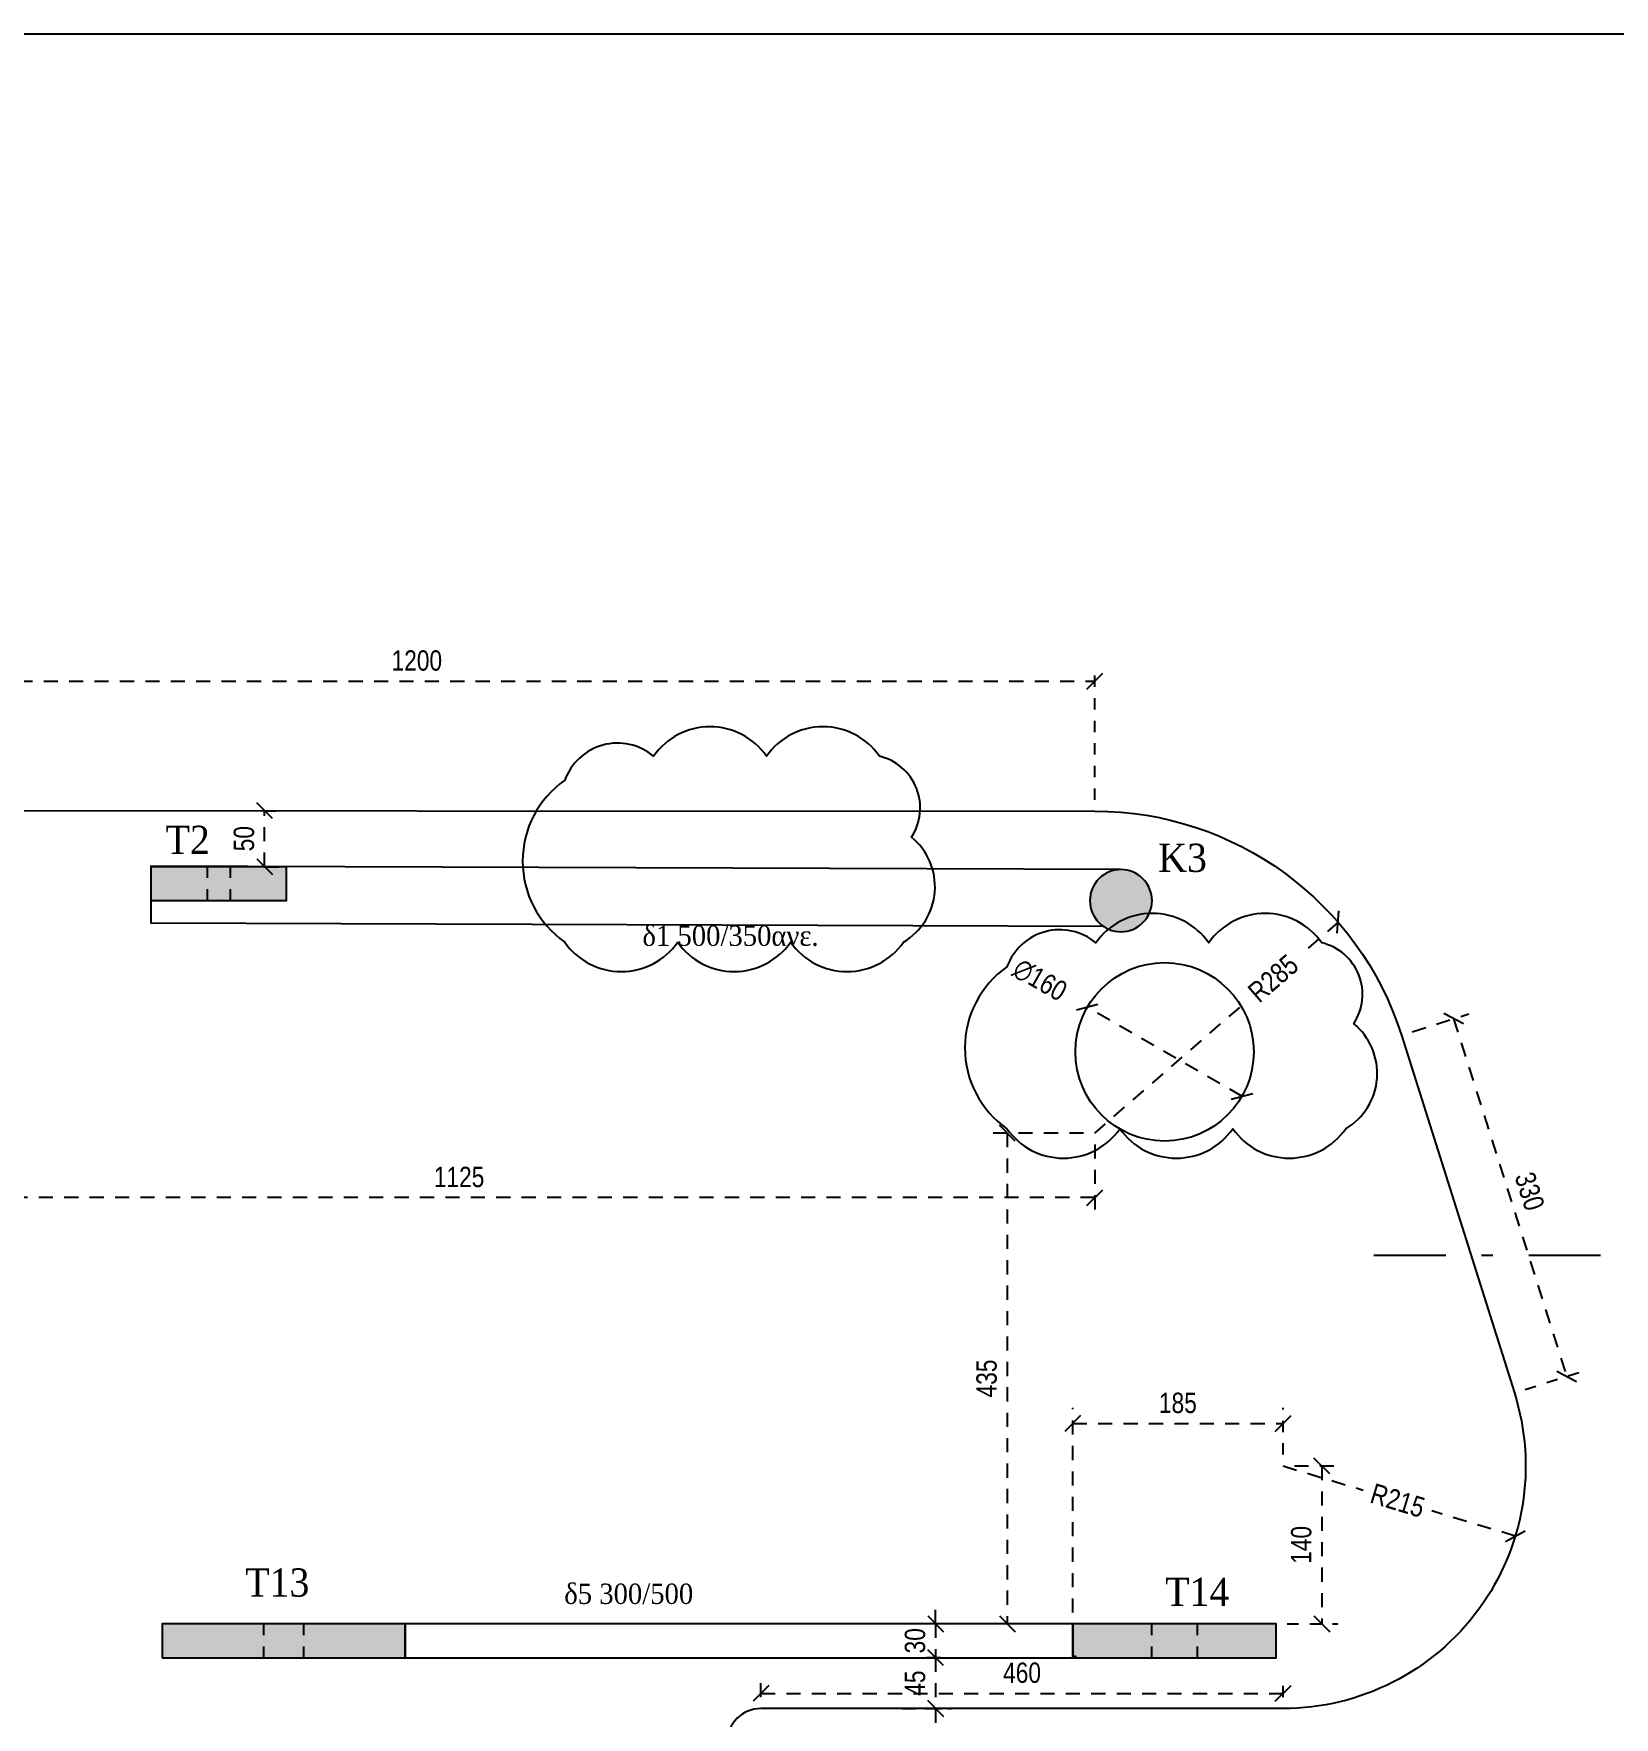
# Model space of a CAD drawing. Header units: millimetres. Extents: x -2171 to 1563, y -1758 to -1505.
# Drawn here: x 645.67 to 659.67, y -1605.15 to -1590.25 of the extents above; entities that cross this region are included whole.
import ezdxf

# ---------------------------------------------------------------- set-up
doc = ezdxf.new("R2010")
doc.units = ezdxf.units.MM
doc.header["$PDMODE"] = 32
for name, pattern in [('DASHDOT', [25.4, 12.7, -6.35, 0, -6.35]), ('DASHED2', [0.375, 0.25, -0.125]), ('DOT', [0.025, 0, -0.025]), ('HIDDEN', [0.375, 0.25, -0.125]), ('HIDDEN2', [0.1875, 0.125, -0.0625])]:
    doc.linetypes.add(name, pattern=pattern)
doc.layers.get('Defpoints').update_dxf_attribs({"color": 6})
for name, color, linetype in [('-S_TEXT', 3, 'Continuous'), ('athinas comments', 10, 'Continuous'), ('DIASTASEIS', 7, 'Continuous'), ('Fill_Col', 7, 'Continuous'), ('Geo_Beam', 7, 'Continuous'), ('Geo_Col', 7, 'Continuous'), ('Geo_Lines', 7, 'Continuous'), ('Sect_Line_Symbol', 7, 'Continuous'), ('Text_Beam', 7, 'Continuous'), ('Text_Col_-1', 7, 'Continuous')]:
    doc.layers.add(name, color=color, linetype=linetype)
doc.styles.add('1-100', font='arial.ttf', dxfattribs={"width": 0.8})
doc.styles.add('S1TmsNwRmn1088_b_934_161', font='times.ttf', dxfattribs={"width": 0.933629, "height": 0.10875})
doc.styles.add('S1TmsNwRmn11_b_934_161', font='times.ttf', dxfattribs={"width": 0.933629, "height": 0.001087})
doc.dimstyles.new('Copy of 1-100', dxfattribs={"dimtxt": 0.18, "dimasz": 0.14, "dimexe": 0.14, "dimexo": 0.1, "dimgap": 0.09, "dimtad": 1, "dimdec": 0, "dimlfac": 100, "dimrnd": 5, "dimzin": 5, "dimdsep": 46, "dimtxsty": '1-100', "dimblk": 'OBLIQUE', "dimcen": 0.09, "dimclrd": 1, "dimclre": 1, "dimclrt": 2, "dimadec": 0, "dimazin": 0, "dimtfac": 1, "dimtdec": 0, "dimtix": 1, "dimtmove": 2, "dimatfit": 3, "dimfxl": 5, "dimfxlon": 1, "dimtolj": 1, "dimtzin": 5, "dimarcsym": 0})

# ---------------------------------------------------------------- blocks, each defined once
blk = doc.blocks.new('_Oblique')
at = {"color": 0, "linetype": 'ByBlock', "lineweight": -2}
blk.add_line((-0.5, -0.5), (0.5, 0.5), dxfattribs=at)
blk = doc.blocks.new('*D809')
at = {"layer": 'Defpoints', "color": 0, "ltscale": 0.5, "transparency": 16777216}
for p in [(653.799, -1604.327), (653.656, -1604.627), (653.799, -1604.627)]:
    blk.add_point(p, dxfattribs=at)
at = {"layer": 'DIASTASEIS', "color": 1, "linetype": 'DASHED2', "lineweight": -2, "ltscale": 0.5, "transparency": 16777216}
for p, q in [((653.656, -1604.327), (653.656, -1604.187)), ((653.656, -1604.327), (653.656, -1604.627)), ((653.656, -1604.627), (653.656, -1604.767))]:
    blk.add_line(p, q, dxfattribs=at)
at = {"layer": 'DIASTASEIS', "color": 1, "linetype": 'HIDDEN', "lineweight": -2, "ltscale": 0.5, "transparency": 16777216}
blk.add_line((653.699, -1604.327), (653.516, -1604.327), dxfattribs=at)
at = {"layer": 'DIASTASEIS', "color": 1, "linetype": 'HIDDEN2', "lineweight": -2, "ltscale": 0.5, "transparency": 16777216}
blk.add_line((653.699, -1604.627), (653.516, -1604.627), dxfattribs=at)
at = {"layer": 'DIASTASEIS', "color": 1, "lineweight": -2, "ltscale": 0.5, "transparency": 16777216, "xscale": 0.14, "yscale": 0.14, "zscale": 0.14}
for p, rotation in [((653.656, -1604.327), 270), ((653.656, -1604.627), 90)]:
    blk.add_blockref('_Oblique', p, dxfattribs=dict(at, rotation=rotation))
at = {"layer": 'DIASTASEIS', "color": 2, "ltscale": 0.5, "transparency": 16777216, "insert": (653.474, -1604.477), "char_height": 0.18, "attachment_point": 5, "rotation": 90, "style": '1-100'}
blk.add_mtext('\\A1;30', dxfattribs=at)
blk = doc.blocks.new('*D810')
at = {"layer": 'Defpoints', "color": 0, "ltscale": 0.5, "transparency": 16777216}
for p in [(653.799, -1604.627), (653.26, -1605.077), (653.656, -1605.077)]:
    blk.add_point(p, dxfattribs=at)
at = {"layer": 'DIASTASEIS', "color": 1, "linetype": 'HIDDEN', "lineweight": -2, "ltscale": 0.5, "transparency": 16777216}
blk.add_line((653.699, -1604.627), (653.516, -1604.627), dxfattribs=at)
at = {"layer": 'DIASTASEIS', "color": 1, "linetype": 'DASHED2', "lineweight": -2, "ltscale": 0.5, "transparency": 16777216}
blk.add_line((653.656, -1604.627), (653.656, -1605.077), dxfattribs=at)
at = {"layer": 'DIASTASEIS', "color": 1, "linetype": 'HIDDEN2', "lineweight": -2, "ltscale": 0.5, "transparency": 16777216}
blk.add_line((653.36, -1605.077), (653.796, -1605.077), dxfattribs=at)
at = {"layer": 'DIASTASEIS', "color": 1, "lineweight": -2, "ltscale": 0.5, "transparency": 16777216, "xscale": 0.14, "yscale": 0.14, "zscale": 0.14}
for p, rotation in [((653.656, -1604.627), 90), ((653.656, -1605.077), 270)]:
    blk.add_blockref('_Oblique', p, dxfattribs=dict(at, rotation=rotation))
at = {"layer": 'DIASTASEIS', "color": 2, "ltscale": 0.5, "transparency": 16777216, "insert": (653.474, -1604.852), "char_height": 0.18, "attachment_point": 5, "rotation": 90, "style": '1-100'}
blk.add_mtext('\\A1;45', dxfattribs=at)
blk = doc.blocks.new('*D811')
at = {"layer": 'Defpoints', "color": 0, "ltscale": 0.5, "transparency": 16777216}
for p in [(653.26, -1605.077), (653.304, -1605.676), (653.656, -1605.676)]:
    blk.add_point(p, dxfattribs=at)
at = {"layer": 'DIASTASEIS', "color": 1, "linetype": 'HIDDEN', "lineweight": -2, "ltscale": 0.5, "transparency": 16777216}
blk.add_line((653.36, -1605.077), (653.796, -1605.077), dxfattribs=at)
at = {"layer": 'DIASTASEIS', "color": 1, "linetype": 'DASHED2', "lineweight": -2, "ltscale": 0.5, "transparency": 16777216}
blk.add_line((653.656, -1605.077), (653.656, -1605.676), dxfattribs=at)
at = {"layer": 'DIASTASEIS', "color": 1, "linetype": 'HIDDEN2', "lineweight": -2, "ltscale": 0.5, "transparency": 16777216}
blk.add_line((653.404, -1605.676), (653.796, -1605.676), dxfattribs=at)
at = {"layer": 'DIASTASEIS', "color": 1, "lineweight": -2, "ltscale": 0.5, "transparency": 16777216, "xscale": 0.14, "yscale": 0.14, "zscale": 0.14}
for p, rotation in [((653.656, -1605.077), 90), ((653.656, -1605.676), 270)]:
    blk.add_blockref('_Oblique', p, dxfattribs=dict(at, rotation=rotation))
at = {"layer": 'DIASTASEIS', "color": 2, "ltscale": 0.5, "transparency": 16777216, "insert": (653.474, -1605.376), "char_height": 0.18, "attachment_point": 5, "rotation": 90, "style": '1-100'}
blk.add_mtext('\\A1;60', dxfattribs=at)
blk = doc.blocks.new('*D813')
at = {"layer": 'Defpoints', "color": 0, "ltscale": 0.5, "transparency": 16777216}
for p in [(656.733, -1602.929), (658.788, -1603.55)]:
    blk.add_point(p, dxfattribs=at)
at = {"layer": 'DIASTASEIS', "color": 1, "linetype": 'DASHED2', "lineweight": -2, "ltscale": 0.5, "transparency": 16777216}
for p, q in [((656.733, -1602.929), (657.442, -1603.143)), ((658.788, -1603.55), (658.051, -1603.328))]:
    blk.add_line(p, q, dxfattribs=at)
at = {"layer": 'DIASTASEIS', "color": 1, "lineweight": -2, "ltscale": 0.5, "transparency": 16777216, "xscale": 0.14, "yscale": 0.14, "zscale": 0.14, "rotation": 343.1813963240765}
blk.add_blockref('_Oblique', (658.788, -1603.55), dxfattribs=at)
at = {"layer": 'DIASTASEIS', "color": 2, "ltscale": 0.5, "transparency": 16777216, "insert": (657.747, -1603.236), "char_height": 0.18, "attachment_point": 5, "rotation": 343.1814, "style": '1-100'}
blk.add_mtext('\\A1;R215', dxfattribs=at)
blk = doc.blocks.new('*D815')
at = {"layer": 'Defpoints', "color": 0, "ltscale": 0.5, "transparency": 16777216}
for p in [(656.733, -1602.554), (656.733, -1602.929), (654.87, -1604.327)]:
    blk.add_point(p, dxfattribs=at)
at = {"layer": 'DIASTASEIS', "color": 1, "linetype": 'HIDDEN', "lineweight": -2, "ltscale": 0.5, "transparency": 16777216}
blk.add_line((654.87, -1604.227), (654.87, -1602.414), dxfattribs=at)
at = {"layer": 'DIASTASEIS', "color": 1, "linetype": 'HIDDEN2', "lineweight": -2, "ltscale": 0.5, "transparency": 16777216}
blk.add_line((656.733, -1602.829), (656.733, -1602.414), dxfattribs=at)
at = {"layer": 'DIASTASEIS', "color": 1, "linetype": 'DASHED2', "lineweight": -2, "ltscale": 0.5, "transparency": 16777216}
blk.add_line((654.87, -1602.554), (656.733, -1602.554), dxfattribs=at)
at = {"layer": 'DIASTASEIS', "color": 1, "lineweight": -2, "ltscale": 0.5, "transparency": 16777216, "xscale": 0.14, "yscale": 0.14, "zscale": 0.14, "rotation": 180}
blk.add_blockref('_Oblique', (654.87, -1602.554), dxfattribs=at)
at = {"layer": 'DIASTASEIS', "color": 1, "lineweight": -2, "ltscale": 0.5, "transparency": 16777216, "xscale": 0.14, "yscale": 0.14, "zscale": 0.14}
blk.add_blockref('_Oblique', (656.733, -1602.554), dxfattribs=at)
at = {"layer": 'DIASTASEIS', "color": 2, "ltscale": 0.5, "transparency": 16777216, "insert": (655.801, -1602.372), "char_height": 0.18, "attachment_point": 5, "style": '1-100'}
blk.add_mtext('\\A1;185', dxfattribs=at)
blk = doc.blocks.new('*D816')
at = {"layer": 'Defpoints', "color": 0, "ltscale": 0.5, "transparency": 16777216}
for p in [(656.733, -1602.929), (656.67, -1604.327), (657.076, -1604.327)]:
    blk.add_point(p, dxfattribs=at)
at = {"layer": 'DIASTASEIS', "color": 1, "linetype": 'HIDDEN', "lineweight": -2, "ltscale": 0.5, "transparency": 16777216}
blk.add_line((656.833, -1602.929), (657.216, -1602.929), dxfattribs=at)
at = {"layer": 'DIASTASEIS', "color": 1, "linetype": 'DASHED2', "lineweight": -2, "ltscale": 0.5, "transparency": 16777216}
blk.add_line((657.076, -1602.929), (657.076, -1604.327), dxfattribs=at)
at = {"layer": 'DIASTASEIS', "color": 1, "linetype": 'HIDDEN2', "lineweight": -2, "ltscale": 0.5, "transparency": 16777216}
blk.add_line((656.77, -1604.327), (657.216, -1604.327), dxfattribs=at)
at = {"layer": 'DIASTASEIS', "color": 1, "lineweight": -2, "ltscale": 0.5, "transparency": 16777216, "xscale": 0.14, "yscale": 0.14, "zscale": 0.14}
for p, rotation in [((657.076, -1602.929), 90), ((657.076, -1604.327), 270)]:
    blk.add_blockref('_Oblique', p, dxfattribs=dict(at, rotation=rotation))
at = {"layer": 'DIASTASEIS', "color": 2, "ltscale": 0.5, "transparency": 16777216, "insert": (656.894, -1603.628), "char_height": 0.18, "attachment_point": 5, "rotation": 90, "style": '1-100'}
blk.add_mtext('\\A1;140', dxfattribs=at)
blk = doc.blocks.new('*D819')
at = {"layer": 'Defpoints', "color": 0, "ltscale": 0.5, "transparency": 16777216}
for p in [(657.219, -1598.115), (655.065, -1599.983)]:
    blk.add_point(p, dxfattribs=at)
at = {"layer": 'DIASTASEIS', "color": 1, "linetype": 'DASHED2', "lineweight": -2, "ltscale": 0.5, "transparency": 16777216}
for p, q in [((657.219, -1598.115), (656.886, -1598.404)), ((655.065, -1599.983), (656.405, -1598.821))]:
    blk.add_line(p, q, dxfattribs=at)
at = {"layer": 'DIASTASEIS', "color": 1, "lineweight": -2, "ltscale": 0.5, "transparency": 16777216, "xscale": 0.14, "yscale": 0.14, "zscale": 0.14, "rotation": 40.93020096677395}
blk.add_blockref('_Oblique', (657.219, -1598.115), dxfattribs=at)
at = {"layer": 'DIASTASEIS', "color": 2, "ltscale": 0.5, "transparency": 16777216, "insert": (656.645, -1598.613), "char_height": 0.18, "attachment_point": 5, "rotation": 40.9302, "style": '1-100'}
blk.add_mtext('\\A1;R285', dxfattribs=at)
blk = doc.blocks.new('*D820')
at = {"layer": 'Defpoints', "color": 0, "ltscale": 0.5, "transparency": 16777216}
for p in [(643.808, -1599.983), (655.065, -1599.983), (643.808, -1600.554)]:
    blk.add_point(p, dxfattribs=at)
at = {"layer": 'DIASTASEIS', "color": 1, "linetype": 'HIDDEN2', "lineweight": -2, "ltscale": 0.5, "transparency": 16777216}
blk.add_line((643.808, -1600.083), (643.808, -1600.694), dxfattribs=at)
at = {"layer": 'DIASTASEIS', "color": 1, "linetype": 'HIDDEN', "lineweight": -2, "ltscale": 0.5, "transparency": 16777216}
blk.add_line((655.065, -1600.083), (655.065, -1600.694), dxfattribs=at)
at = {"layer": 'DIASTASEIS', "color": 1, "linetype": 'DASHED2', "lineweight": -2, "ltscale": 0.5, "transparency": 16777216}
blk.add_line((655.065, -1600.554), (643.808, -1600.554), dxfattribs=at)
at = {"layer": 'DIASTASEIS', "color": 1, "lineweight": -2, "ltscale": 0.5, "transparency": 16777216, "xscale": 0.14, "yscale": 0.14, "zscale": 0.14, "rotation": 180}
blk.add_blockref('_Oblique', (643.808, -1600.554), dxfattribs=at)
at = {"layer": 'DIASTASEIS', "color": 1, "lineweight": -2, "ltscale": 0.5, "transparency": 16777216, "xscale": 0.14, "yscale": 0.14, "zscale": 0.14}
blk.add_blockref('_Oblique', (655.065, -1600.554), dxfattribs=at)
at = {"layer": 'DIASTASEIS', "color": 2, "ltscale": 0.5, "transparency": 16777216, "insert": (649.436, -1600.372), "char_height": 0.18, "attachment_point": 5, "style": '1-100'}
blk.add_mtext('\\A1;1125', dxfattribs=at)
blk = doc.blocks.new('*D821')
at = {"layer": 'Defpoints', "color": 0, "ltscale": 0.5, "transparency": 16777216}
for p in [(655.065, -1599.983), (654.29, -1604.327), (655.065, -1604.327)]:
    blk.add_point(p, dxfattribs=at)
at = {"layer": 'DIASTASEIS', "color": 1, "linetype": 'HIDDEN', "lineweight": -2, "ltscale": 0.5, "transparency": 16777216}
blk.add_line((654.965, -1599.983), (654.15, -1599.983), dxfattribs=at)
at = {"layer": 'DIASTASEIS', "color": 1, "linetype": 'DASHED2', "lineweight": -2, "ltscale": 0.5, "transparency": 16777216}
blk.add_line((654.29, -1599.983), (654.29, -1604.327), dxfattribs=at)
at = {"layer": 'DIASTASEIS', "color": 1, "linetype": 'HIDDEN2', "lineweight": -2, "ltscale": 0.5, "transparency": 16777216}
blk.add_line((654.965, -1604.327), (654.15, -1604.327), dxfattribs=at)
at = {"layer": 'DIASTASEIS', "color": 1, "lineweight": -2, "ltscale": 0.5, "transparency": 16777216, "xscale": 0.14, "yscale": 0.14, "zscale": 0.14}
for p, rotation in [((654.29, -1599.983), 90), ((654.29, -1604.327), 270)]:
    blk.add_blockref('_Oblique', p, dxfattribs=dict(at, rotation=rotation))
at = {"layer": 'DIASTASEIS', "color": 2, "ltscale": 0.5, "transparency": 16777216, "insert": (654.108, -1602.155), "char_height": 0.18, "attachment_point": 5, "rotation": 90, "style": '1-100'}
blk.add_mtext('\\A1;435', dxfattribs=at)
blk = doc.blocks.new('*D822')
at = {"layer": 'Defpoints', "color": 0, "ltscale": 0.5, "transparency": 16777216}
for p in [(647.658, -1597.129), (647.714, -1597.129), (647.658, -1597.624)]:
    blk.add_point(p, dxfattribs=at)
at = {"layer": 'DIASTASEIS', "color": 1, "linetype": 'HIDDEN2', "lineweight": -2, "ltscale": 0.5, "transparency": 16777216}
blk.add_line((647.714, -1597.129), (647.854, -1597.129), dxfattribs=at)
at = {"layer": 'DIASTASEIS', "color": 1, "linetype": 'DASHED2', "lineweight": -2, "ltscale": 0.5, "transparency": 16777216}
blk.add_line((647.714, -1597.624), (647.714, -1597.129), dxfattribs=at)
at = {"layer": 'DIASTASEIS', "color": 1, "linetype": 'HIDDEN', "lineweight": -2, "ltscale": 0.5, "transparency": 16777216}
blk.add_line((647.714, -1597.624), (647.854, -1597.624), dxfattribs=at)
at = {"layer": 'DIASTASEIS', "color": 1, "lineweight": -2, "ltscale": 0.5, "transparency": 16777216, "xscale": 0.14, "yscale": 0.14, "zscale": 0.14}
for p, rotation in [((647.714, -1597.129), 90), ((647.714, -1597.624), 270)]:
    blk.add_blockref('_Oblique', p, dxfattribs=dict(at, rotation=rotation))
at = {"layer": 'DIASTASEIS', "color": 2, "ltscale": 0.5, "transparency": 16777216, "insert": (647.532, -1597.376), "char_height": 0.18, "attachment_point": 5, "rotation": 90, "style": '1-100'}
blk.add_mtext('\\A1;50', dxfattribs=at)
blk = doc.blocks.new('*D829')
at = {"layer": 'Defpoints', "color": 0, "ltscale": 0.5, "transparency": 16777216}
for p in [(655.066, -1595.982), (655.066, -1597.132), (643.058, -1598.912)]:
    blk.add_point(p, dxfattribs=at)
at = {"layer": 'DIASTASEIS', "color": 1, "linetype": 'HIDDEN', "lineweight": -2, "ltscale": 0.5, "transparency": 16777216}
blk.add_line((643.058, -1598.812), (643.058, -1595.842), dxfattribs=at)
at = {"layer": 'DIASTASEIS', "color": 1, "linetype": 'HIDDEN2', "lineweight": -2, "ltscale": 0.5, "transparency": 16777216}
blk.add_line((655.066, -1597.032), (655.066, -1595.842), dxfattribs=at)
at = {"layer": 'DIASTASEIS', "color": 1, "linetype": 'DASHED2', "lineweight": -2, "ltscale": 0.5, "transparency": 16777216}
blk.add_line((643.058, -1595.982), (655.066, -1595.982), dxfattribs=at)
at = {"layer": 'DIASTASEIS', "color": 1, "lineweight": -2, "ltscale": 0.5, "transparency": 16777216, "xscale": 0.14, "yscale": 0.14, "zscale": 0.14, "rotation": 180}
blk.add_blockref('_Oblique', (643.058, -1595.982), dxfattribs=at)
at = {"layer": 'DIASTASEIS', "color": 1, "lineweight": -2, "ltscale": 0.5, "transparency": 16777216, "xscale": 0.14, "yscale": 0.14, "zscale": 0.14}
blk.add_blockref('_Oblique', (655.066, -1595.982), dxfattribs=at)
at = {"layer": 'DIASTASEIS', "color": 2, "ltscale": 0.5, "transparency": 16777216, "insert": (649.062, -1595.8), "char_height": 0.18, "attachment_point": 5, "style": '1-100'}
blk.add_mtext('\\A1;1200', dxfattribs=at)
blk = doc.blocks.new('*D830')
at = {"layer": 'Defpoints', "color": 0, "ltscale": 0.5, "transparency": 16777216}
for p in [(657.781, -1599.116), (659.243, -1602.137), (658.78, -1602.283)]:
    blk.add_point(p, dxfattribs=at)
at = {"layer": 'DIASTASEIS', "color": 1, "linetype": 'HIDDEN', "lineweight": -2, "ltscale": 0.5, "transparency": 16777216}
blk.add_line((657.876, -1599.086), (658.377, -1598.928), dxfattribs=at)
at = {"layer": 'DIASTASEIS', "color": 1, "linetype": 'DASHED2', "lineweight": -2, "ltscale": 0.5, "transparency": 16777216}
blk.add_line((658.243, -1598.97), (659.243, -1602.137), dxfattribs=at)
at = {"layer": 'DIASTASEIS', "color": 1, "linetype": 'HIDDEN2', "lineweight": -2, "ltscale": 0.5, "transparency": 16777216}
blk.add_line((658.876, -1602.252), (659.376, -1602.094), dxfattribs=at)
at = {"layer": 'DIASTASEIS', "color": 1, "lineweight": -2, "ltscale": 0.5, "transparency": 16777216, "xscale": 0.14, "yscale": 0.14, "zscale": 0.14}
for p, rotation in [((658.243, -1598.97), 107.5216167572751), ((659.243, -1602.137), 287.5216167572751)]:
    blk.add_blockref('_Oblique', p, dxfattribs=dict(at, rotation=rotation))
at = {"layer": 'DIASTASEIS', "color": 2, "ltscale": 0.5, "transparency": 16777216, "insert": (658.916, -1600.498), "char_height": 0.18, "attachment_point": 5, "rotation": 287.5216, "style": '1-100'}
blk.add_mtext('\\A1;330', dxfattribs=at)
blk = doc.blocks.new('*D845')
at = {"layer": 'Defpoints', "color": 0, "ltscale": 0.5, "transparency": 16777216}
for p in [(654.998, -1598.869), (656.368, -1599.657)]:
    blk.add_point(p, dxfattribs=at)
at = {"layer": 'DIASTASEIS', "color": 1, "linetype": 'DASHED2', "lineweight": -2, "ltscale": 0.5, "transparency": 16777216}
blk.add_line((656.368, -1599.657), (654.998, -1598.869), dxfattribs=at)
at = {"layer": 'DIASTASEIS', "color": 1, "lineweight": -2, "ltscale": 0.5, "transparency": 16777216, "xscale": 0.14, "yscale": 0.14, "zscale": 0.14}
for p, rotation in [((654.998, -1598.869), 150.0916385534022), ((656.368, -1599.657), 330.0916385534023)]:
    blk.add_blockref('_Oblique', p, dxfattribs=dict(at, rotation=rotation))
at = {"layer": 'DIASTASEIS', "color": 2, "ltscale": 0.5, "transparency": 16777216, "insert": (654.579, -1598.628), "char_height": 0.18, "attachment_point": 5, "rotation": 330.0916, "style": '1-100'}
blk.add_mtext('\\A1;∅160', dxfattribs=at)
blk = doc.blocks.new('*D1452')
at = {"layer": 'Defpoints', "color": 0, "ltscale": 0.5, "transparency": 16777216}
for p in [(656.733, -1604.943), (652.109, -1605.077), (656.733, -1605.077)]:
    blk.add_point(p, dxfattribs=at)
at = {"layer": 'DIASTASEIS', "color": 1, "linetype": 'HIDDEN', "lineweight": -2, "ltscale": 0.5, "transparency": 16777216}
blk.add_line((652.109, -1604.977), (652.109, -1604.803), dxfattribs=at)
at = {"layer": 'DIASTASEIS', "color": 1, "linetype": 'HIDDEN2', "lineweight": -2, "ltscale": 0.5, "transparency": 16777216}
blk.add_line((656.733, -1604.977), (656.733, -1604.803), dxfattribs=at)
at = {"layer": 'DIASTASEIS', "color": 1, "linetype": 'DASHED2', "lineweight": -2, "ltscale": 0.5, "transparency": 16777216}
blk.add_line((652.109, -1604.943), (656.733, -1604.943), dxfattribs=at)
at = {"layer": 'DIASTASEIS', "color": 1, "lineweight": -2, "ltscale": 0.5, "transparency": 16777216, "xscale": 0.14, "yscale": 0.14, "zscale": 0.14, "rotation": 180}
blk.add_blockref('_Oblique', (652.109, -1604.943), dxfattribs=at)
at = {"layer": 'DIASTASEIS', "color": 1, "lineweight": -2, "ltscale": 0.5, "transparency": 16777216, "xscale": 0.14, "yscale": 0.14, "zscale": 0.14}
blk.add_blockref('_Oblique', (656.733, -1604.943), dxfattribs=at)
at = {"layer": 'DIASTASEIS', "color": 2, "ltscale": 0.5, "transparency": 16777216, "insert": (654.421, -1604.761), "char_height": 0.18, "attachment_point": 5, "style": '1-100'}
blk.add_mtext('\\A1;460', dxfattribs=at)

msp = doc.modelspace()

# ---------------------------------------------------------------- hatches: boundary and pattern name
at = {"layer": 'Fill_Col'}
for points in [[(646.7078, -1597.924), (647.9078, -1597.924), (647.9078, -1597.624), (646.7078, -1597.624)], [(646.8074, -1604.6266), (648.9574, -1604.6266), (648.9574, -1604.3266), (646.8074, -1604.3266)], [(654.8703, -1604.6265), (656.6703, -1604.6265), (656.6703, -1604.3265), (654.8703, -1604.3265)]]:
    msp.add_hatch(color=252, dxfattribs=at).paths.add_polyline_path(points)
at = {"layer": 'Fill_Col', "ltscale": 0.5, "transparency": 33554572}
h = msp.add_hatch(color=252, dxfattribs=at)
h.dxf.hatch_style = 1
edge = h.paths.add_edge_path()
edge.add_arc((655.2969, -1597.9249), 0.275, 0, 90)
edge.add_arc((655.2969, -1597.9249), 0.275, 90, 180)
edge.add_arc((655.2969, -1597.9249), 0.275, 180, 270)
edge.add_arc((655.2969, -1597.9249), 0.275, 270, 360)

# ---------------------------------------------------------------- linework, layer by layer
at = {"layer": '-S_TEXT', "ltscale": 5}
msp.add_lwpolyline([(621.1369, -1590.2497), (679.2844, -1590.2497), (679.2844, -1630.2944), (621.1369, -1630.2944)], close=True, dxfattribs=at)
at = {"layer": 'athinas comments'}
for points in [[(650.3717, -1598.2919, 0.5205671), (651.3717, -1598.2919, 0.5205671), (652.3717, -1598.2919, 0.5205671), (653.3717, -1598.2919, 0.5205671), (653.4422, -1597.3624, 0.5205671), (653.1586, -1596.646, 0.5205671), (652.1586, -1596.646, 0.5205671), (651.1586, -1596.646, 0.5205671), (650.3717, -1596.8591, 0.5205671)], [(654.2876, -1599.9439, 0.5205671), (655.2876, -1599.9439, 0.5205671), (656.2876, -1599.9439, 0.5205671), (657.2876, -1599.9439, 0.5205671), (657.3581, -1599.0144, 0.5205671), (657.0745, -1598.2979, 0.5205671), (656.0745, -1598.2979, 0.5205671), (655.0745, -1598.2979, 0.5205671), (654.2876, -1598.511, 0.5205671)]]:
    msp.add_lwpolyline(points, format="xyb", close=True, dxfattribs=at)
at = {"layer": 'Geo_Beam', "color": 94}
msp.add_lwpolyline([(655.2969, -1597.6499), (646.7078, -1597.6198), (646.7078, -1598.1198), (655.138, -1598.1493)], dxfattribs=at)
msp.add_lwpolyline([(648.9574, -1604.6266), (654.8971, -1604.6265), (654.8971, -1604.6168), (654.8702, -1604.6168), (654.8702, -1604.3265), (648.9574, -1604.3266)], close=True, dxfattribs=at)
at = {"layer": 'Geo_Col', "color": 94}
for points in [[(646.7078, -1597.924), (647.9078, -1597.924), (647.9078, -1597.624), (646.7078, -1597.624)], [(646.8074, -1604.6266), (648.9574, -1604.6266), (648.9574, -1604.3266), (646.8074, -1604.3266)], [(654.8703, -1604.6265), (656.6703, -1604.6265), (656.6703, -1604.3265), (654.8703, -1604.3265)]]:
    msp.add_lwpolyline(points, close=True, dxfattribs=at)
at = {"layer": 'Geo_Col', "color": 94, "linetype": 'DOT'}
for points in [[(646.7078, -1597.924), (647.2078, -1597.924), (647.2078, -1597.624), (646.7078, -1597.624)], [(647.9078, -1597.624), (647.4078, -1597.624), (647.4078, -1597.924), (647.9078, -1597.924)], [(646.8074, -1604.6266), (647.7074, -1604.6266), (647.7074, -1604.3266), (646.8074, -1604.3266)], [(648.9574, -1604.3266), (648.0574, -1604.3266), (648.0574, -1604.6266), (648.9574, -1604.6266)], [(654.8703, -1604.6265), (655.5703, -1604.6265), (655.5703, -1604.3265), (654.8703, -1604.3265)], [(656.6703, -1604.3265), (655.9703, -1604.3265), (655.9703, -1604.6265), (656.6703, -1604.6265)]]:
    msp.add_lwpolyline(points, close=True, dxfattribs=at)
at = {"layer": 'Geo_Col', "color": 94}
msp.add_lwpolyline([(655.5719, -1597.9249, 0.4142136), (655.2969, -1597.6499, 0.4142136), (655.0219, -1597.9249, 0.4142136), (655.2969, -1598.1999, 0.4142136)], format="xyb", close=True, dxfattribs=at)
at = {"layer": 'Geo_Lines', "color": 94}
msp.add_lwpolyline([(633.0777, -1598.9119), (643.0577, -1598.9119), (643.0577, -1597.1265), (655.0664, -1597.1323, -0.3261907), (657.7807, -1599.1159), (658.7804, -1602.2826, -0.506899), (656.7326, -1605.0765), (652.1095, -1605.0765, 0.9908737), (652.104, -1605.6765), (656.5512, -1605.6765, -0.4559686), (657.9979, -1607.342), (657.3772, -1611.4727, -0.3899719), (653.894, -1614.2779), (644.6142, -1613.8588, -0.4117698), (642.6485, -1611.4243), (642.8935, -1608.9981, 0.0876988), (642.8054, -1607.8146, 0.1882394), (640.624, -1606.1125), (633.0775, -1606.1124)], format="xyb", close=True, dxfattribs=at)
msp.add_circle((655.6831, -1599.2633), 0.7898, dxfattribs=at)
at = {"layer": 'Sect_Line_Symbol', "color": 2, "linetype": 'DASHDOT', "ltscale": 0.05}
msp.add_lwpolyline([(657.5374, -1601.0619), (663.858, -1601.0619)], dxfattribs=at)

# ---------------------------------------------------------------- texts
at = {"layer": 'Text_Beam', "color": 3, "style": 'S1TmsNwRmn1088_b_934_161', "width": 0.933629}
msp.add_text(' δ1 500/350ανε.', height=0.18, dxfattribs=at).set_placement((650.9963, -1598.3249))
msp.add_text(' δ5 300/500', height=0.18, rotation=360, dxfattribs=at).set_placement((650.304, -1604.1508))
at = {"layer": 'Text_Col_-1', "color": 200, "style": 'S1TmsNwRmn11_b_934_161', "width": 0.933629}
for s, p in [('T2', (646.8372, -1597.5114)), ('K3', (655.6269, -1597.6705)), ('T13', (647.5429, -1604.086)), ('T14', (655.6885, -1604.1686))]:
    msp.add_text(s, height=0.25, dxfattribs=at).set_placement(p)

# ---------------------------------------------------------------- dimensions: what is measured, and where the dimension line sits
at = {"layer": 'DIASTASEIS', "ltscale": 0.5}
for base, p1, p2, picture, middle in [((655.0664, -1595.9817), (643.0577, -1598.9119), (655.0664, -1597.1323), '*D829', (649.062, -1595.7998)), ((643.8076, -1600.5543), (655.065, -1599.9831), (643.8076, -1599.9831), '*D820', (649.4363, -1600.3724)), ((656.7326, -1602.5541), (654.8702, -1604.3265), (656.7326, -1602.9291), '*D815', (655.8014, -1602.3722)), ((656.7326, -1604.9428), (652.1095, -1605.0765), (656.7326, -1605.0765), '*D1452', (654.4211, -1604.7609))]:
    dim = msp.add_linear_dim(base=base, p1=p1, p2=p2, dimstyle='Copy of 1-100', dxfattribs=at)
    dim.commit()
    dim.dimension.update_dxf_attribs({"geometry": picture, "text_midpoint": middle})
for base, p1, p2, picture, middle in [((647.7138, -1597.1287), (647.6578, -1597.624), (647.6581, -1597.1287), '*D822', (647.5319, -1597.3764)), ((654.2897, -1604.3265), (655.065, -1599.9831), (655.065, -1604.3265), '*D821', (654.1078, -1602.1548)), ((657.0759, -1604.3265), (656.7326, -1602.9291), (656.6703, -1604.3265), '*D816', (656.894, -1603.6278)), ((653.6556, -1604.6265), (653.7986, -1604.3265), (653.7986, -1604.6265), '*D809', (653.4736, -1604.4765)), ((653.6556, -1605.0765), (653.7986, -1604.6265), (653.2598, -1605.0765), '*D810', (653.474, -1604.8515)), ((653.6556, -1605.6765), (653.2598, -1605.0765), (653.3037, -1605.6765), '*D811', (653.4737, -1605.3765))]:
    dim = msp.add_linear_dim(base=base, p1=p1, p2=p2, angle=90, dimstyle='Copy of 1-100', dxfattribs=at)
    dim.commit()
    dim.dimension.update_dxf_attribs({"geometry": picture, "text_midpoint": middle})
for center, mpoint, picture, middle in [((655.065, -1599.9831), (657.2188, -1598.1154), '*D819', (656.6454, -1598.6126)), ((656.7326, -1602.9291), (658.7882, -1603.5504), '*D813', (657.7466, -1603.2356))]:
    dim = msp.add_radius_dim(center=center, mpoint=mpoint, dimstyle='Copy of 1-100', dxfattribs=at)
    dim.commit()
    dim.dimension.update_dxf_attribs({"geometry": picture, "text_midpoint": middle, "dimtype": 132})
dim = msp.add_diameter_dim_2p(p1=(656.3678, -1599.6571), p2=(654.9985, -1598.8694), dimstyle='Copy of 1-100', dxfattribs=at)
dim.commit()
dim.dimension.update_dxf_attribs({"geometry": '*D845', "text_midpoint": (654.5792, -1598.6283), "dimtype": 131})
dim = msp.add_aligned_dim(p1=(657.7807, -1599.1159), p2=(658.7804, -1602.2826), distance=0.4849, dimstyle='Copy of 1-100', dxfattribs=at)
dim.commit()
dim.dimension.update_dxf_attribs({"geometry": '*D830', "text_midpoint": (658.9165, -1600.4985)})

doc.saveas('drawing.dxf')
